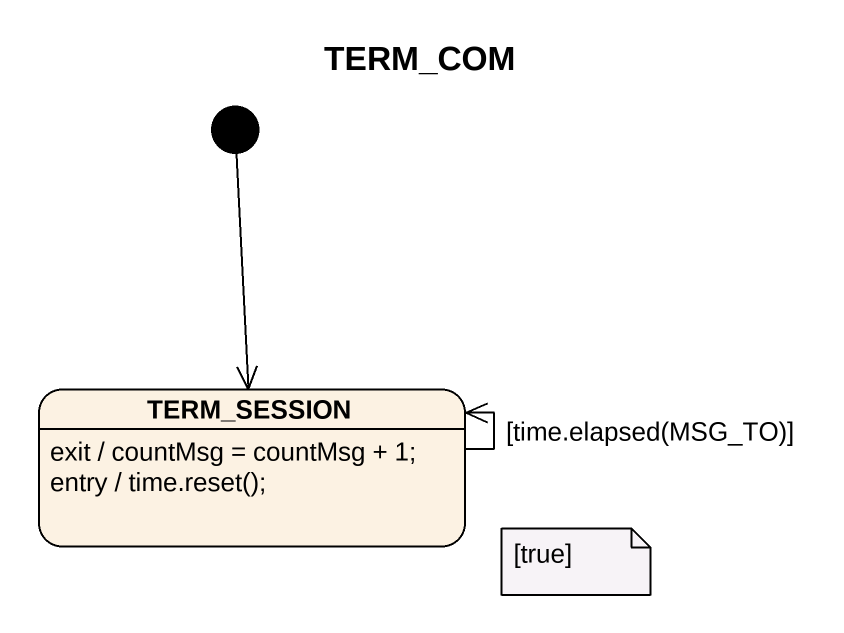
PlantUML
@startuml
title TERM_COM
hide empty description
state TERM_SESSION
TERM_SESSION : exit / countMsg = countMsg + 1;
TERM_SESSION : entry / time.reset();
[*] --> TERM_SESSION
TERM_SESSION --> TERM_SESSION : [time.elapsed(MSG_TO)]
note as N1
  [true]
end note
@enduml
